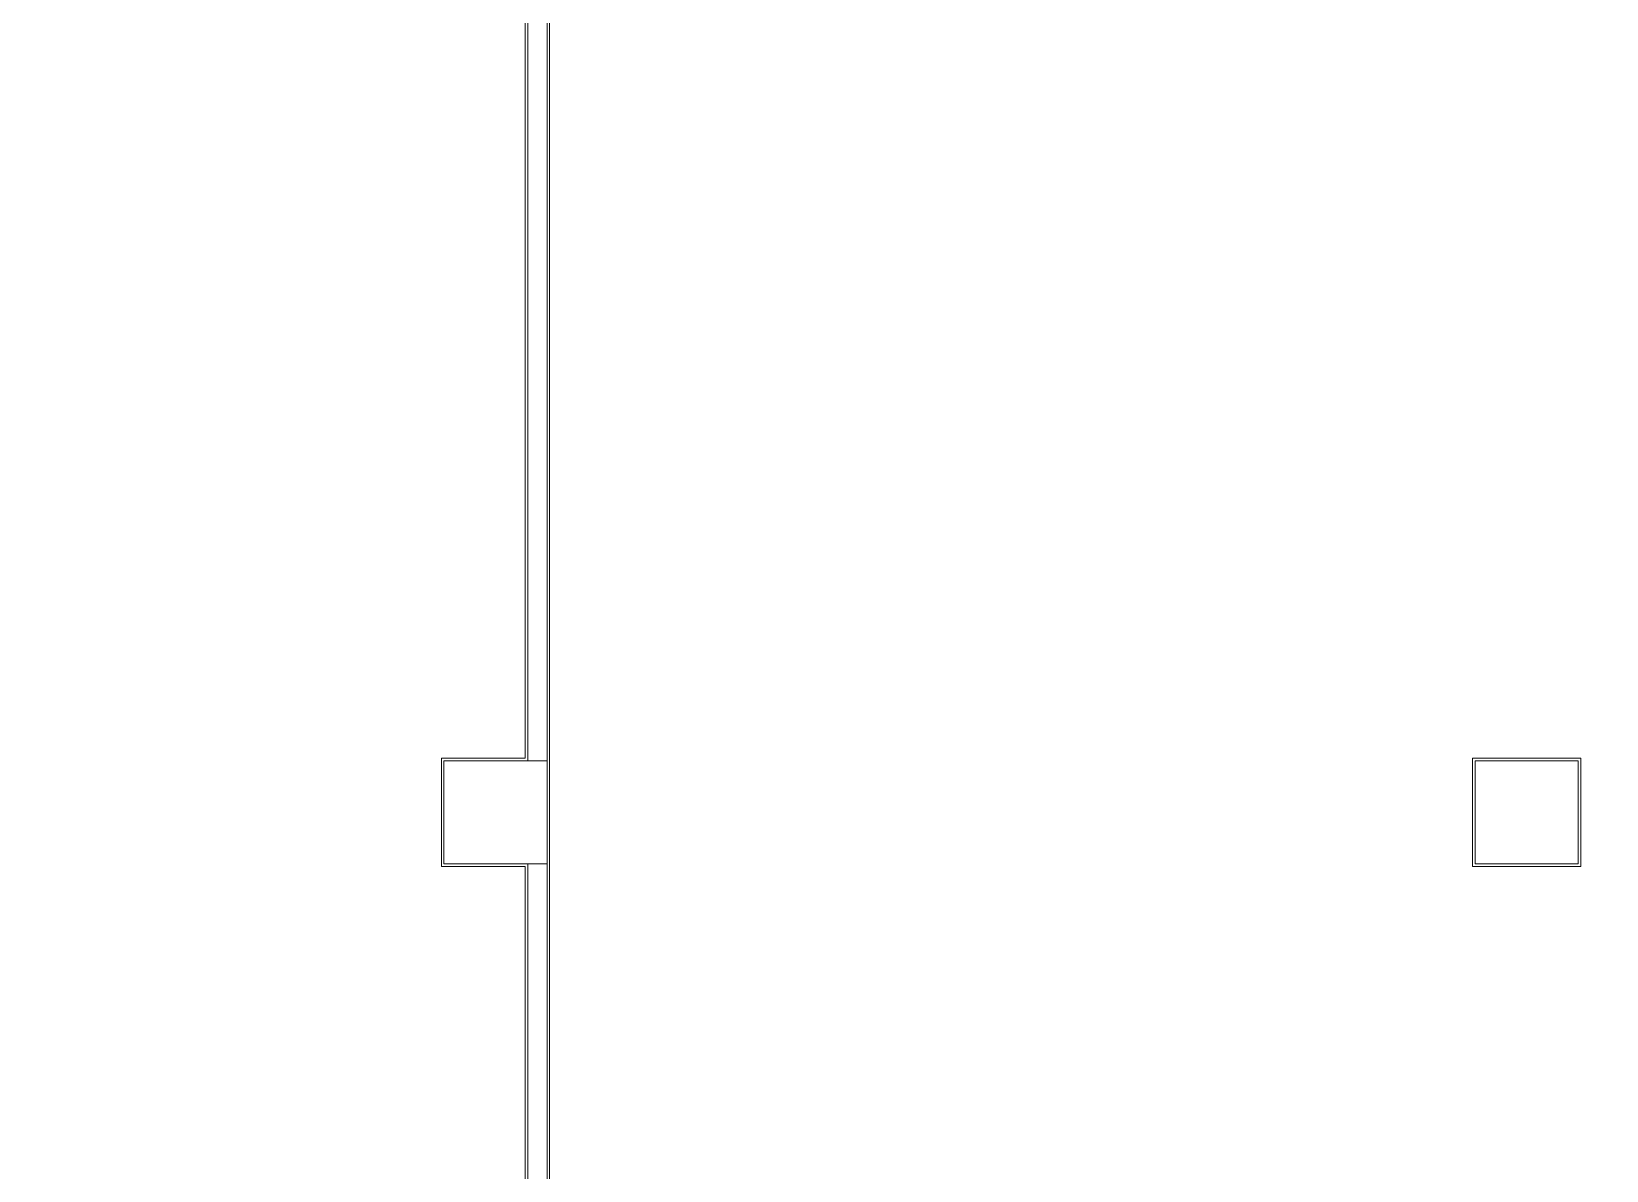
# Model space of a CAD drawing. Extents: x -1417 to 34975, y -245 to 8298.
# Drawn here: x 11076 to 12298, y 2175 to 3058 of the extents above; entities that cross this region are included whole.
import ezdxf

# ---------------------------------------------------------------- set-up
doc = ezdxf.new("R2010")
doc.units = 0
doc.layers.get('0').update_dxf_attribs({"color": 9, "lineweight": 9})
for name, color, linetype, lineweight in [('00', 9, 'Continuous', 9), ('01', 9, 'Continuous', 9), ('14', 9, 'Continuous', 9)]:
    doc.layers.add(name, color=color, linetype=linetype, lineweight=lineweight)

# ---------------------------------------------------------------- blocks, each defined once
blk = doc.blocks.new('p-kolon-80x80-vw')
at = {"layer": '01'}
blk.add_lwpolyline([(-40, -40), (-40, 40), (40, 40), (40, -40)], close=True, dxfattribs=at)

msp = doc.modelspace()

# ---------------------------------------------------------------- linework, layer by layer
at = {"layer": '00'}
for points in [[(11475.84, 2492.5), (11475.84, 3112.5), (11460.84, 3112.5), (11460.84, 2492.5)], [(11475.84, 1792.5), (11475.84, 2412.5), (11460.84, 2412.5), (11460.84, 1792.5)]]:
    msp.add_lwpolyline(points, close=True, dxfattribs=at)
at = {"layer": '14'}
for points in [[(11477.84, 1094.5), (11477.84, 3970.5), (12297.84, 3970.5), (12297.84, 3992.25)], [(10593.84, 1354.5), (11458.84, 1354.5), (11458.84, 1710.5), (11393.84, 1710.5), (11393.84, 1794.5), (11458.84, 1794.5), (11458.84, 2410.5), (11393.84, 2410.5), (11393.84, 2494.5), (11458.84, 2494.5), (11458.84, 3110.5), (11393.84, 3110.5), (11393.84, 3140.5), (11039.04, 3140.5)]]:
    msp.add_lwpolyline(points, dxfattribs=at)
msp.add_lwpolyline([(12193.84, 2494.5), (12277.84, 2494.5), (12277.84, 2410.5), (12193.84, 2410.5)], close=True, dxfattribs=at)

# ---------------------------------------------------------------- block references
for p in [(11435.84, 2452.5), (12235.84, 2452.5)]:
    msp.add_blockref('p-kolon-80x80-vw', p)

doc.saveas('drawing.dxf')
